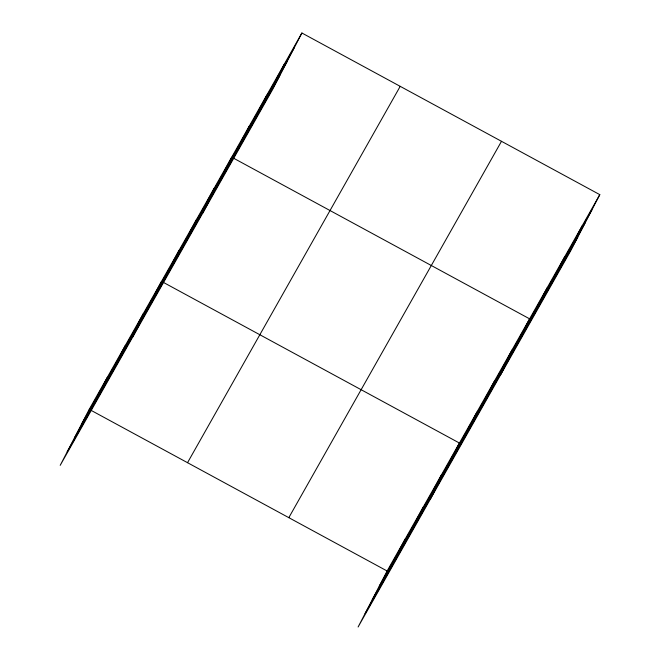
<?xml version="1.0" encoding="UTF-8"?>
<svg xmlns="http://www.w3.org/2000/svg" width="660" height="660" viewBox="0 0 660 660"><rect width="100%" height="100%" fill="white"/><g stroke="black" fill="none" stroke-linecap="round" stroke-linejoin="round"><path stroke-width="0.99" d="M301.9 33L89.224 409.349L60.2 465.349L272.877 88.993L301.9 33L599.8 194.65L570.776 250.651L358.099 627L387.123 571.007L599.8 194.65M99.421 392.568L107.299 377.363M117.496 360.575L125.383 345.37M135.581 328.581L143.459 313.385M132.511 337.384L161.535 281.391L459.434 443.05L430.411 499.042M171.204 265.543L179.083 250.346M188.743 234.498L196.63 219.293M206.291 203.445L214.17 188.249M202.694 213.188L231.718 157.195L529.617 318.846L500.593 374.847M241.387 141.347L249.265 126.151M258.926 110.302L266.813 95.098M276.474 79.249L284.353 64.053M397.32 554.218L405.199 539.014M415.396 522.225L423.274 507.029M433.471 490.24L441.358 475.035M469.095 427.202L476.982 411.997M486.643 396.148L494.521 380.952M504.19 365.104L512.069 349.899M539.286 303.006L547.165 287.801M556.826 271.953L564.712 256.748M574.373 240.908L582.252 225.703M81.345 424.553L294.022 48.205M74.365 438.017L287.042 61.66M67.18 451.885L279.856 75.537M187.531 462.693L400.207 86.344M288.816 517.663L501.493 141.306M379.244 586.212L591.921 209.855M372.265 599.668L584.941 223.319M365.079 613.536L577.756 237.188M89.224 409.349L387.123 571.007"/></g></svg>
